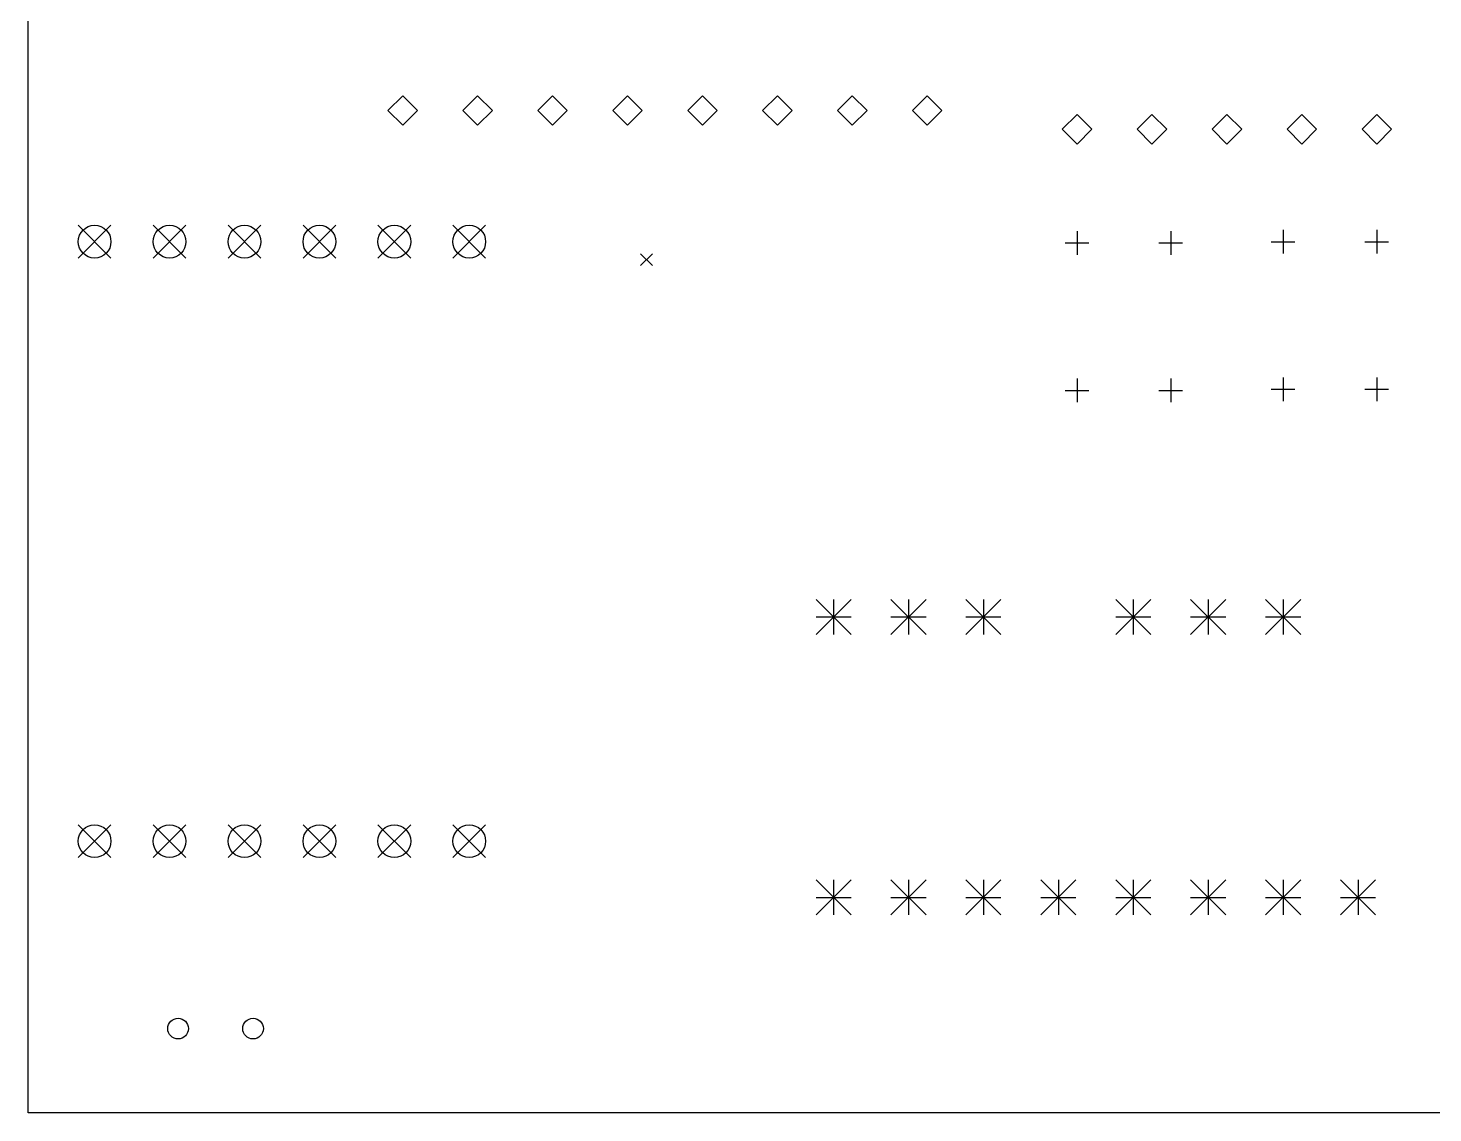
# Model space of a CAD drawing. Extents: x 114 to 215, y -159 to -37.
# Drawn here: x 115.24 to 162.86, y -135.24 to -98.48 of the extents above; entities that cross this region are included whole.
import ezdxf

# ---------------------------------------------------------------- set-up
doc = ezdxf.new("R2010")
doc.units = 0
doc.layers.add('BLACK', color=7, linetype='CONTINUOUS')

msp = doc.modelspace()

# ---------------------------------------------------------------- linework, layer by layer
at = {"layer": 'BLACK', "linetype": 'CONTINUOUS'}
for p, q in [((115.24, -135.2425), (115.24, -36.8175)), ((127.94, -100.77), (127.44, -101.27)), ((128.44, -101.27), (127.94, -100.77)), ((130.48, -100.77), (129.98, -101.27)), ((130.98, -101.27), (130.48, -100.77)), ((133.02, -100.77), (132.52, -101.27)), ((133.52, -101.27), (133.02, -100.77)), ((135.56, -100.77), (135.06, -101.27)), ((136.06, -101.27), (135.56, -100.77)), ((138.1, -100.77), (137.6, -101.27)), ((138.6, -101.27), (138.1, -100.77)), ((140.64, -100.77), (140.14, -101.27)), ((141.14, -101.27), (140.64, -100.77)), ((143.18, -100.77), (142.68, -101.27)), ((143.68, -101.27), (143.18, -100.77)), ((145.72, -100.77), (145.22, -101.27)), ((146.22, -101.27), (145.72, -100.77)), ((127.44, -101.27), (127.94, -101.77)), ((127.94, -101.77), (128.44, -101.27)), ((129.98, -101.27), (130.48, -101.77)), ((130.48, -101.77), (130.98, -101.27)), ((132.52, -101.27), (133.02, -101.77)), ((133.02, -101.77), (133.52, -101.27)), ((135.06, -101.27), (135.56, -101.77)), ((135.56, -101.77), (136.06, -101.27)), ((137.6, -101.27), (138.1, -101.77)), ((138.1, -101.77), (138.6, -101.27)), ((140.14, -101.27), (140.64, -101.77)), ((140.64, -101.77), (141.14, -101.27)), ((142.68, -101.27), (143.18, -101.77)), ((143.18, -101.77), (143.68, -101.27)), ((145.22, -101.27), (145.72, -101.77)), ((145.72, -101.77), (146.22, -101.27)), ((150.8, -101.405), (150.3, -101.905)), ((151.3, -101.905), (150.8, -101.405)), ((153.34, -101.405), (152.84, -101.905)), ((153.84, -101.905), (153.34, -101.405)), ((155.88, -101.405), (155.38, -101.905)), ((156.38, -101.905), (155.88, -101.405)), ((158.42, -101.405), (157.92, -101.905)), ((158.92, -101.905), (158.42, -101.405)), ((160.96, -101.405), (160.46, -101.905)), ((161.46, -101.905), (160.96, -101.405)), ((150.3, -101.905), (150.8, -102.405)), ((150.8, -102.405), (151.3, -101.905)), ((152.84, -101.905), (153.34, -102.405)), ((153.34, -102.405), (153.84, -101.905)), ((155.38, -101.905), (155.88, -102.405)), ((155.88, -102.405), (156.38, -101.905)), ((157.92, -101.905), (158.42, -102.405)), ((158.42, -102.405), (158.92, -101.905)), ((160.46, -101.905), (160.96, -102.405)), ((160.96, -102.405), (161.46, -101.905)), ((116.94, -105.16), (118.05, -106.27)), ((118.05, -105.16), (116.94, -106.27)), ((119.48, -105.16), (120.59, -106.27)), ((120.59, -105.16), (119.48, -106.27)), ((122.02, -105.16), (123.13, -106.27)), ((123.13, -105.16), (122.02, -106.27)), ((124.56, -105.16), (125.67, -106.27)), ((125.67, -105.16), (124.56, -106.27)), ((127.1, -105.16), (128.21, -106.27)), ((128.21, -105.16), (127.1, -106.27)), ((129.64, -105.16), (130.75, -106.27)), ((130.75, -105.16), (129.64, -106.27)), ((150.8, -105.355), (150.8, -106.155)), ((153.975, -105.355), (153.975, -106.155)), ((157.385, -105.715), (158.185, -105.715)), ((157.785, -105.315), (157.785, -106.115)), ((160.56, -105.715), (161.36, -105.715)), ((160.96, -105.315), (160.96, -106.115)), ((136.0059, -106.1236), (136.4059, -106.5236)), ((136.4059, -106.1236), (136.0059, -106.5236)), ((150.4, -105.755), (151.2, -105.755)), ((153.575, -105.755), (154.375, -105.755)), ((150.8, -110.355), (150.8, -111.155)), ((153.975, -110.355), (153.975, -111.155)), ((157.785, -110.315), (157.785, -111.115)), ((160.96, -110.315), (160.96, -111.115)), ((150.4, -110.755), (151.2, -110.755)), ((153.575, -110.755), (154.375, -110.755)), ((157.385, -110.715), (158.185, -110.715)), ((160.56, -110.715), (161.36, -110.715)), ((141.95, -117.84), (143.14, -119.03)), ((143.14, -117.84), (141.95, -119.03)), ((142.545, -117.84), (142.545, -119.03)), ((144.49, -117.84), (145.68, -119.03)), ((145.68, -117.84), (144.49, -119.03)), ((145.085, -117.84), (145.085, -119.03)), ((147.03, -117.84), (148.22, -119.03)), ((148.22, -117.84), (147.03, -119.03)), ((147.625, -117.84), (147.625, -119.03)), ((152.11, -117.84), (153.3, -119.03)), ((153.3, -117.84), (152.11, -119.03)), ((152.705, -117.84), (152.705, -119.03)), ((154.65, -117.84), (155.84, -119.03)), ((155.84, -117.84), (154.65, -119.03)), ((155.245, -117.84), (155.245, -119.03)), ((157.19, -117.84), (158.38, -119.03)), ((158.38, -117.84), (157.19, -119.03)), ((157.785, -117.84), (157.785, -119.03)), ((141.95, -118.435), (143.14, -118.435)), ((144.49, -118.435), (145.68, -118.435)), ((147.03, -118.435), (148.22, -118.435)), ((152.11, -118.435), (153.3, -118.435)), ((154.65, -118.435), (155.84, -118.435)), ((157.19, -118.435), (158.38, -118.435)), ((116.94, -125.48), (118.05, -126.59)), ((118.05, -125.48), (116.94, -126.59)), ((119.48, -125.48), (120.59, -126.59)), ((120.59, -125.48), (119.48, -126.59)), ((122.02, -125.48), (123.13, -126.59)), ((123.13, -125.48), (122.02, -126.59)), ((124.56, -125.48), (125.67, -126.59)), ((125.67, -125.48), (124.56, -126.59)), ((127.1, -125.48), (128.21, -126.59)), ((128.21, -125.48), (127.1, -126.59)), ((129.64, -125.48), (130.75, -126.59)), ((130.75, -125.48), (129.64, -126.59)), ((141.95, -127.345), (143.14, -128.535)), ((143.14, -127.345), (141.95, -128.535)), ((142.545, -127.345), (142.545, -128.535)), ((144.49, -127.345), (145.68, -128.535)), ((145.68, -127.345), (144.49, -128.535)), ((145.085, -127.345), (145.085, -128.535)), ((147.03, -127.345), (148.22, -128.535)), ((148.22, -127.345), (147.03, -128.535)), ((147.625, -127.345), (147.625, -128.535)), ((149.57, -127.345), (150.76, -128.535)), ((150.76, -127.345), (149.57, -128.535)), ((150.165, -127.345), (150.165, -128.535)), ((152.11, -127.345), (153.3, -128.535)), ((153.3, -127.345), (152.11, -128.535)), ((152.705, -127.345), (152.705, -128.535)), ((154.65, -127.345), (155.84, -128.535)), ((155.84, -127.345), (154.65, -128.535)), ((155.245, -127.345), (155.245, -128.535)), ((157.19, -127.345), (158.38, -128.535)), ((158.38, -127.345), (157.19, -128.535)), ((157.785, -127.345), (157.785, -128.535)), ((159.73, -127.345), (160.92, -128.535)), ((160.92, -127.345), (159.73, -128.535)), ((160.325, -127.345), (160.325, -128.535)), ((141.95, -127.94), (143.14, -127.94)), ((144.49, -127.94), (145.68, -127.94)), ((147.03, -127.94), (148.22, -127.94)), ((149.57, -127.94), (150.76, -127.94)), ((152.11, -127.94), (153.3, -127.94)), ((154.65, -127.94), (155.84, -127.94)), ((157.19, -127.94), (158.38, -127.94)), ((159.73, -127.94), (160.92, -127.94)), ((214.935, -135.2425), (115.24, -135.2425))]:
    msp.add_line(p, q, dxfattribs=at)
at = {"layer": 'BLACK'}
for centre, radius in [((117.495, -105.715), 0.555), ((120.035, -105.715), 0.555), ((122.575, -105.715), 0.555), ((125.115, -105.715), 0.555), ((127.655, -105.715), 0.555), ((130.195, -105.715), 0.555), ((117.495, -126.035), 0.555), ((120.035, -126.035), 0.555), ((122.575, -126.035), 0.555), ((125.115, -126.035), 0.555), ((127.655, -126.035), 0.555), ((130.195, -126.035), 0.555), ((120.325, -132.385), 0.35), ((122.865, -132.385), 0.35)]:
    msp.add_circle(centre, radius, dxfattribs=at)

doc.saveas('drawing.dxf')
